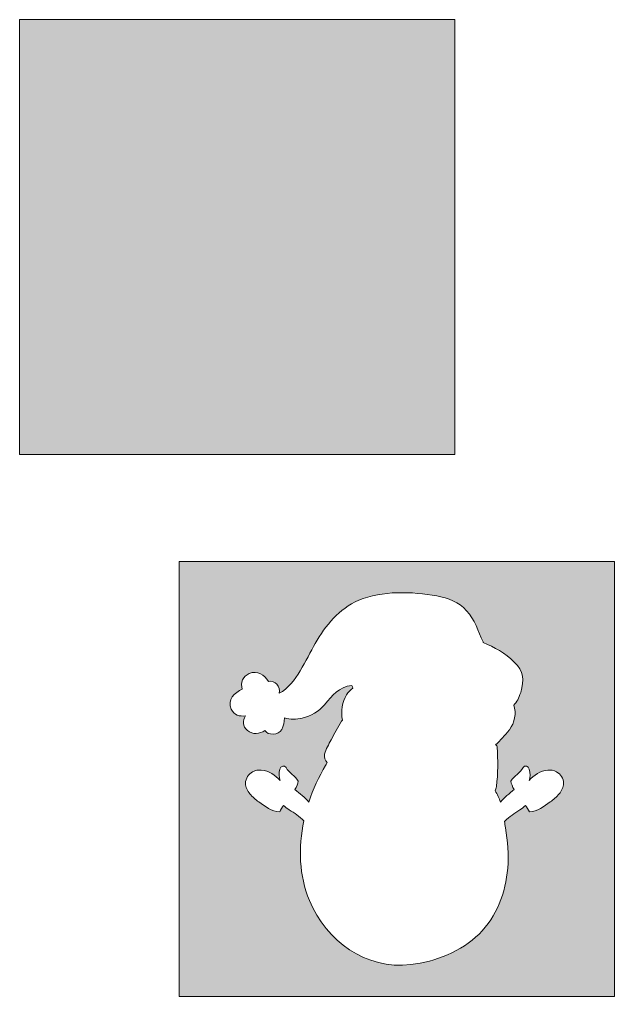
# Model space of a CAD drawing. Header units: inches. Extents: x 843 to 4582, y -2318 to 1360.
# Drawn here: x 843 to 2182, y -1090 to 1110 of the extents above; entities that cross this region are included whole.
import ezdxf

# ---------------------------------------------------------------- set-up
doc = ezdxf.new("R2010")
doc.units = ezdxf.units.IN
doc.header["$MEASUREMENT"] = 0
doc.layers.add('Layer 1', color=7, linetype='Continuous')

# ---------------------------------------------------------------- blocks, each defined once
blk = doc.blocks.new('block 3')
at = {"layer": 'Layer 1', "true_color": 0xffeed6}
h = blk.add_hatch(color=7, dxfattribs=at)
h.dxf.hatch_style = 2
h.paths.add_polyline_path([(1202.2, -110.2), (1202.2, -1089.8), (2181.8, -1089.8), (2181.8, -110.2)])
edge = h.paths.add_edge_path()
edge.add_spline(control_points=[(2057.3, -633.4), (2051.5, -640.4), (2044.6, -646.5), (2037.2, -651.7), (2023.4, -661.4), (2008.8, -673.6), (1990.4, -673.8), (1987.6, -668.9), (1984.7, -664.2), (1981.6, -659.5), (1977.9, -663.4), (1973.5, -666.5), (1968.7, -669.5), (1956.6, -677.2), (1945.4, -685), (1935.1, -695), (1934.8, -695.3), (1934.6, -695.4), (1934.3, -695.6), (1935, -700.5), (1935.8, -705.3), (1936.6, -710.1), (1941.5, -740.3), (1943.8, -770.4), (1941.7, -801), (1936.5, -855.8), (1916.9, -910.2), (1877, -949.3), (1837.4, -988.3), (1778.3, -1011.6), (1723.7, -1018), (1621.8, -1029.9), (1533.8, -965.4), (1495, -873.4), (1471.7, -817.9), (1470, -754.6), (1482.6, -694.2), (1472.6, -684.6), (1461.6, -677), (1449.9, -669.5), (1445.2, -666.5), (1440.8, -663.4), (1437, -659.5), (1433.9, -664.2), (1431, -668.9), (1428.3, -673.8), (1409.8, -673.6), (1395.3, -661.4), (1381.4, -651.7), (1374, -646.5), (1367.1, -640.4), (1361.3, -633.4), (1356.2, -627), (1351.1, -619), (1351.2, -609.6), (1351.4, -599.6), (1358, -588.9), (1367.2, -583.9), (1373.4, -580.5), (1380.3, -579.7), (1386.7, -580.2), (1403.9, -581.5), (1418.2, -591.3), (1429.1, -603.7), (1426.2, -595.9), (1426.1, -586.7), (1428.6, -577.9), (1430.5, -571.1), (1439.3, -568.8), (1442.5, -574.2), (1449.4, -585.9), (1462.5, -593.8), (1470, -604.8), (1469.2, -611.2), (1466.4, -617.6), (1462.6, -623.8), (1473.1, -632.8), (1485.4, -641.9), (1493.9, -652.3), (1503.5, -622.8), (1516.3, -594.7), (1531.5, -569.4), (1532.9, -567.2), (1534.1, -565.2), (1535.4, -563.2), (1530.8, -558), (1528, -551.9), (1529.4, -544.2), (1531.5, -533.3), (1539, -521.8), (1544, -512.1), (1551.3, -497.7), (1559.3, -483.7), (1567.6, -469.8), (1567.7, -469.5), (1567.9, -469.3), (1568.1, -469.1), (1568.5, -468.5), (1568.9, -467.9), (1569.5, -467.5), (1565.7, -448.2), (1568.4, -425.6), (1578.8, -410.4), (1582.8, -404.5), (1587.7, -399.6), (1593.1, -395.3), (1592.2, -393.4), (1591.5, -391.3), (1590.9, -389.3), (1561.1, -392.9), (1547.5, -411.5), (1529, -432.9), (1515.9, -448), (1498.9, -458.8), (1479.2, -463.2), (1465.5, -466.3), (1451.9, -465.9), (1439.1, -462.7), (1439, -472), (1437.1, -480.9), (1433, -488.3), (1425.2, -502.3), (1401.3, -502), (1395.1, -491.3), (1382.6, -498.6), (1368, -501.4), (1355.5, -491), (1344, -481.3), (1345.5, -469), (1351.3, -457.9), (1338.3, -459.7), (1325.1, -456.6), (1319.2, -442.8), (1310.2, -422), (1326.4, -405.5), (1343.9, -397.6), (1339.7, -383.7), (1345.2, -368.6), (1359.9, -362.6), (1378, -355.1), (1394.2, -365.3), (1402.8, -380.6), (1419.1, -376.9), (1429.8, -392.2), (1427.4, -407.2), (1466.2, -385.9), (1487.3, -330.9), (1508.1, -295.1), (1531.9, -254.2), (1561.5, -216.6), (1606.3, -197.7), (1659.1, -175.4), (1726.1, -178.1), (1781.7, -187.8), (1807, -192.3), (1831.5, -201.5), (1849, -221.1), (1866.9, -241.1), (1875.3, -267.5), (1886, -291.5), (1886.3, -292.1), (1886.4, -292.6), (1886.5, -293.1), (1911.9, -302.8), (1935.5, -316.9), (1956.1, -336.8), (1978, -358), (1979.1, -376.7), (1970.7, -405), (1966.7, -418.3), (1962.1, -427.2), (1955.2, -433.6), (1961.3, -452.2), (1957.5, -473.2), (1945.5, -489.1), (1945.4, -489.3), (1945.2, -489.4), (1945.1, -489.5), (1944.9, -489.8), (1944.8, -490.1), (1944.5, -490.3), (1934.8, -501.7), (1925.1, -513.1), (1914.4, -523.2), (1916.5, -524.1), (1917.9, -526), (1918, -528.6), (1919.1, -557.6), (1920.1, -588), (1916, -616.8), (1915.5, -620.8), (1914.5, -624.1), (1913.1, -626.8), (1915.9, -630.6), (1918.3, -634.9), (1920.3, -639.5), (1922.1, -643.6), (1923.6, -647.8), (1925, -652.1), (1933.5, -641.8), (1945.6, -632.7), (1956, -623.8), (1952.3, -617.6), (1949.4, -611.2), (1948.7, -604.8), (1956.1, -593.8), (1969.2, -585.9), (1976.1, -574.2), (1979.3, -568.8), (1988.2, -571.1), (1990, -577.9), (1992.5, -586.7), (1992.5, -595.9), (1989.5, -603.7), (2000.4, -591.3), (2014.7, -581.5), (2031.9, -580.2), (2038.3, -579.7), (2045.2, -580.5), (2051.4, -583.9), (2060.6, -588.9), (2067.2, -599.6), (2067.4, -609.6), (2067.5, -619), (2062.5, -627), (2057.3, -633.4)], knot_values=[0, 0, 0, 0, 1, 1, 1, 2, 2, 2, 3, 3, 3, 4, 4, 4, 5, 5, 5, 6, 6, 6, 7, 7, 7, 8, 8, 8, 9, 9, 9, 10, 10, 10, 11, 11, 11, 12, 12, 12, 13, 13, 13, 14, 14, 14, 15, 15, 15, 16, 16, 16, 17, 17, 17, 18, 18, 18, 19, 19, 19, 20, 20, 20, 21, 21, 21, 22, 22, 22, 23, 23, 23, 24, 24, 24, 25, 25, 25, 26, 26, 26, 27, 27, 27, 28, 28, 28, 29, 29, 29, 30, 30, 30, 31, 31, 31, 32, 32, 32, 33, 33, 33, 34, 34, 34, 35, 35, 35, 36, 36, 36, 37, 37, 37, 38, 38, 38, 39, 39, 39, 40, 40, 40, 41, 41, 41, 42, 42, 42, 43, 43, 43, 44, 44, 44, 45, 45, 45, 46, 46, 46, 47, 47, 47, 48, 48, 48, 49, 49, 49, 50, 50, 50, 51, 51, 51, 52, 52, 52, 53, 53, 53, 54, 54, 54, 55, 55, 55, 56, 56, 56, 57, 57, 57, 58, 58, 58, 59, 59, 59, 60, 60, 60, 61, 61, 61, 62, 62, 62, 63, 63, 63, 64, 64, 64, 65, 65, 65, 66, 66, 66, 67, 67, 67, 68, 68, 68, 69, 69, 69, 70, 70, 70, 71, 71, 71, 72, 72, 72, 73, 73, 73, 74, 74, 74, 75, 75, 75, 75], degree=3, periodic=1)
at = {"layer": 'Layer 1', "lineweight": 0}
blk.add_lwpolyline([(1202.2, -110.2), (1202.2, -1089.8), (2181.8, -1089.8), (2181.8, -110.2), (1202.2, -110.2)], dxfattribs=at)
blk.add_open_spline([(2057.3, -633.4), (2051.5, -640.4), (2044.6, -646.5), (2037.2, -651.7), (2023.4, -661.4), (2008.8, -673.6), (1990.4, -673.8), (1987.6, -668.9), (1984.7, -664.2), (1981.6, -659.5), (1977.9, -663.4), (1973.5, -666.5), (1968.7, -669.5), (1956.6, -677.2), (1945.4, -685), (1935.1, -695), (1934.8, -695.3), (1934.6, -695.4), (1934.3, -695.6), (1935, -700.5), (1935.8, -705.3), (1936.6, -710.1), (1941.5, -740.3), (1943.8, -770.4), (1941.7, -801), (1936.5, -855.8), (1916.9, -910.2), (1877, -949.3), (1837.4, -988.3), (1778.3, -1011.6), (1723.7, -1018), (1621.8, -1029.9), (1533.8, -965.4), (1495, -873.4), (1471.7, -817.9), (1470, -754.6), (1482.6, -694.2), (1472.6, -684.6), (1461.6, -677), (1449.9, -669.5), (1445.2, -666.5), (1440.8, -663.4), (1437, -659.5), (1433.9, -664.2), (1431, -668.9), (1428.3, -673.8), (1409.8, -673.6), (1395.3, -661.4), (1381.4, -651.7), (1374, -646.5), (1367.1, -640.4), (1361.3, -633.4), (1356.2, -627), (1351.1, -619), (1351.2, -609.6), (1351.4, -599.6), (1358, -588.9), (1367.2, -583.9), (1373.4, -580.5), (1380.3, -579.7), (1386.7, -580.2), (1403.9, -581.5), (1418.2, -591.3), (1429.1, -603.7), (1426.2, -595.9), (1426.1, -586.7), (1428.6, -577.9), (1430.5, -571.1), (1439.3, -568.8), (1442.5, -574.2), (1449.4, -585.9), (1462.5, -593.8), (1470, -604.8), (1469.2, -611.2), (1466.4, -617.6), (1462.6, -623.8), (1473.1, -632.8), (1485.4, -641.9), (1493.9, -652.3), (1503.5, -622.8), (1516.3, -594.7), (1531.5, -569.4), (1532.9, -567.2), (1534.1, -565.2), (1535.4, -563.2), (1530.8, -558), (1528, -551.9), (1529.4, -544.2), (1531.5, -533.3), (1539, -521.8), (1544, -512.1), (1551.3, -497.7), (1559.3, -483.7), (1567.6, -469.8), (1567.7, -469.5), (1567.9, -469.3), (1568.1, -469.1), (1568.5, -468.5), (1568.9, -467.9), (1569.5, -467.5), (1565.7, -448.2), (1568.4, -425.6), (1578.8, -410.4), (1582.8, -404.5), (1587.7, -399.6), (1593.1, -395.3), (1592.2, -393.4), (1591.5, -391.3), (1590.9, -389.3), (1561.1, -392.9), (1547.5, -411.5), (1529, -432.9), (1515.9, -448), (1498.9, -458.8), (1479.2, -463.2), (1465.5, -466.3), (1451.9, -465.9), (1439.1, -462.7), (1439, -472), (1437.1, -480.9), (1433, -488.3), (1425.2, -502.3), (1401.3, -502), (1395.1, -491.3), (1382.6, -498.6), (1368, -501.4), (1355.5, -491), (1344, -481.3), (1345.5, -469), (1351.3, -457.9), (1338.3, -459.7), (1325.1, -456.6), (1319.2, -442.8), (1310.2, -422), (1326.4, -405.5), (1343.9, -397.6), (1339.7, -383.7), (1345.2, -368.6), (1359.9, -362.6), (1378, -355.1), (1394.2, -365.3), (1402.8, -380.6), (1419.1, -376.9), (1429.8, -392.2), (1427.4, -407.2), (1466.2, -385.9), (1487.3, -330.9), (1508.1, -295.1), (1531.9, -254.2), (1561.5, -216.6), (1606.3, -197.7), (1659.1, -175.4), (1726.1, -178.1), (1781.7, -187.8), (1807, -192.3), (1831.5, -201.5), (1849, -221.1), (1866.9, -241.1), (1875.3, -267.5), (1886, -291.5), (1886.3, -292.1), (1886.4, -292.6), (1886.5, -293.1), (1911.9, -302.8), (1935.5, -316.9), (1956.1, -336.8), (1978, -358), (1979.1, -376.7), (1970.7, -405), (1966.7, -418.3), (1962.1, -427.2), (1955.2, -433.6), (1961.3, -452.2), (1957.5, -473.2), (1945.5, -489.1), (1945.4, -489.3), (1945.2, -489.4), (1945.1, -489.5), (1944.9, -489.8), (1944.8, -490.1), (1944.5, -490.3), (1934.8, -501.7), (1925.1, -513.1), (1914.4, -523.2), (1916.5, -524.1), (1917.9, -526), (1918, -528.6), (1919.1, -557.6), (1920.1, -588), (1916, -616.8), (1915.5, -620.8), (1914.5, -624.1), (1913.1, -626.8), (1915.9, -630.6), (1918.3, -634.9), (1920.3, -639.5), (1922.1, -643.6), (1923.6, -647.8), (1925, -652.1), (1933.5, -641.8), (1945.6, -632.7), (1956, -623.8), (1952.3, -617.6), (1949.4, -611.2), (1948.7, -604.8), (1956.1, -593.8), (1969.2, -585.9), (1976.1, -574.2), (1979.3, -568.8), (1988.2, -571.1), (1990, -577.9), (1992.5, -586.7), (1992.5, -595.9), (1989.5, -603.7), (2000.4, -591.3), (2014.7, -581.5), (2031.9, -580.2), (2038.3, -579.7), (2045.2, -580.5), (2051.4, -583.9), (2060.6, -588.9), (2067.2, -599.6), (2067.4, -609.6), (2067.5, -619), (2062.5, -627), (2057.3, -633.4)], degree=3, knots=[0, 0, 0, 0, 1, 1, 1, 2, 2, 2, 3, 3, 3, 4, 4, 4, 5, 5, 5, 6, 6, 6, 7, 7, 7, 8, 8, 8, 9, 9, 9, 10, 10, 10, 11, 11, 11, 12, 12, 12, 13, 13, 13, 14, 14, 14, 15, 15, 15, 16, 16, 16, 17, 17, 17, 18, 18, 18, 19, 19, 19, 20, 20, 20, 21, 21, 21, 22, 22, 22, 23, 23, 23, 24, 24, 24, 25, 25, 25, 26, 26, 26, 27, 27, 27, 28, 28, 28, 29, 29, 29, 30, 30, 30, 31, 31, 31, 32, 32, 32, 33, 33, 33, 34, 34, 34, 35, 35, 35, 36, 36, 36, 37, 37, 37, 38, 38, 38, 39, 39, 39, 40, 40, 40, 41, 41, 41, 42, 42, 42, 43, 43, 43, 44, 44, 44, 45, 45, 45, 46, 46, 46, 47, 47, 47, 48, 48, 48, 49, 49, 49, 50, 50, 50, 51, 51, 51, 52, 52, 52, 53, 53, 53, 54, 54, 54, 55, 55, 55, 56, 56, 56, 57, 57, 57, 58, 58, 58, 59, 59, 59, 60, 60, 60, 61, 61, 61, 62, 62, 62, 63, 63, 63, 64, 64, 64, 65, 65, 65, 66, 66, 66, 67, 67, 67, 68, 68, 68, 69, 69, 69, 70, 70, 70, 71, 71, 71, 72, 72, 72, 73, 73, 73, 74, 74, 74, 75, 75, 75, 75], dxfattribs=at)

msp = doc.modelspace()

# ---------------------------------------------------------------- hatches: boundary and pattern name
at = {"layer": 'Layer 1', "true_color": 0xf5871d}
h = msp.add_hatch(color=30, dxfattribs=at)
h.dxf.hatch_style = 2
h.paths.add_polyline_path([(1822.2, 1110), (1822.2, 130.4), (842.6, 130.4), (842.6, 1110)])

# ---------------------------------------------------------------- linework, layer by layer
at = {"layer": 'Layer 1', "lineweight": 0}
msp.add_lwpolyline([(1822.2, 1110), (1822.2, 130.4), (842.6, 130.4), (842.6, 1110), (1822.2, 1110)], dxfattribs=at)

# ---------------------------------------------------------------- block references
at = {"layer": 'Layer 1'}
msp.add_blockref('block 3', (0, 0), dxfattribs=at)

doc.saveas('drawing.dxf')
